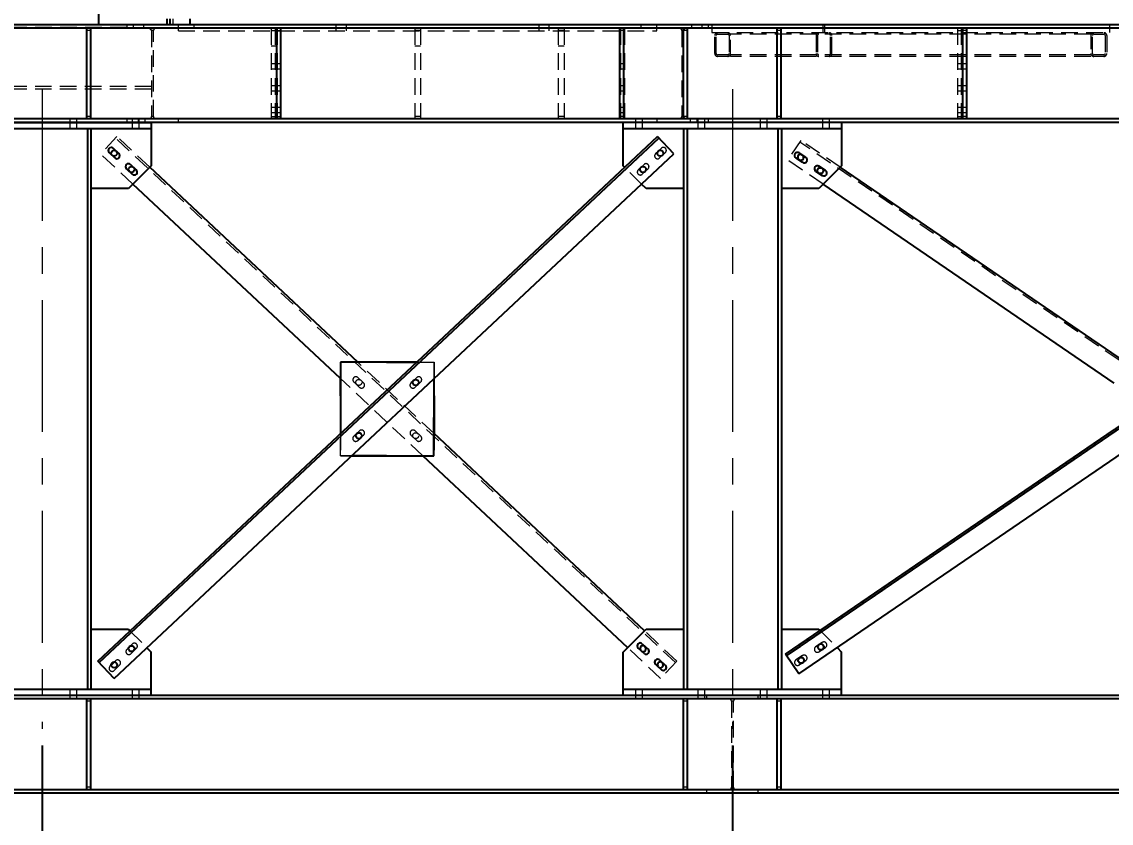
# Model space of a CAD drawing. Header units: millimetres. Extents: x 861 to 27901, y 673 to 17923.
# Drawn here: x 10047 to 12816, y 3327 to 5366 of the extents above; entities that cross this region are included whole.
import ezdxf

# ---------------------------------------------------------------- set-up
doc = ezdxf.new("R2010")
doc.units = ezdxf.units.MM
doc.header["$LTSCALE"] = 33.3
doc.linetypes.add('CENTERX2', pattern=[20.32, 12.7, -2.54, 2.54, -2.54])
doc.linetypes.add('HIDDEN', pattern=[1.905, 1.27, -0.635])
doc.layers.add('CAPA_1', color=7, linetype='Continuous')
doc.layers.add('STRUC', color=4, linetype='Continuous')
doc.styles.add('SLDTEXTSTYLE0', font='TXT', dxfattribs={"width": 0.75})
doc.dimstyles.new('SLDDIMSTYLE0', dxfattribs={"dimtxt": 66.6, "dimasz": 66.6, "dimexe": 0, "dimexo": 0.0625, "dimgap": 16.65, "dimtad": 2, "dimdec": 0, "dimlfac": 1.261261, "dimrnd": 1e-09, "dimzin": 12, "dimdsep": 46, "dimtxsty": 'SLDTEXTSTYLE0', "dimsah": 1, "dimcen": 0.09, "dimadec": 0, "dimazin": 3, "dimtfac": 1, "dimtdec": 0, "dimtofl": 0, "dimtmove": 0, "dimatfit": 3, "dimfxl": 1, "dimfrac": 2, "dimtolj": 1, "dimtzin": 12, "dimarcsym": 0})

# ---------------------------------------------------------------- blocks, each defined once
blk = doc.blocks.new('_D_1')
at = {"layer": 'CAPA_1', "transparency": 16777216}
for p, q in [((8613.6, 3525), (8613.6, 2994.6)), ((10098.7, 3525), (10098.7, 2994.6)), ((8613.6, 3027.9), (10098.7, 3027.9))]:
    blk.add_line(p, q, dxfattribs=at)
for points in [[(8613.6, 3027.9), (8680.2, 3017.7), (8680.2, 3038.1)], [(10098.7, 3027.9), (10032.1, 3038.1), (10032.1, 3017.7)]]:
    blk.add_solid(points, dxfattribs=at)
at = {"layer": 'CAPA_1', "transparency": 16777216, "insert": (9257.7, 3113.8), "char_height": 66.6, "attachment_point": 1, "style": 'SLDTEXTSTYLE0'}
blk.add_mtext('1873', dxfattribs=at)
blk = doc.blocks.new('_D_2')
at = {"layer": 'CAPA_1', "transparency": 16777216}
for p, q in [((10098.7, 3525), (10098.7, 2994.6)), ((11853.6, 3525), (11853.6, 2994.6)), ((10098.7, 3027.9), (11853.6, 3027.9))]:
    blk.add_line(p, q, dxfattribs=at)
for points in [[(10098.7, 3027.9), (10165.3, 3017.7), (10165.3, 3038.1)], [(11853.6, 3027.9), (11787, 3038.1), (11787, 3017.7)]]:
    blk.add_solid(points, dxfattribs=at)
at = {"layer": 'CAPA_1', "transparency": 16777216, "insert": (10877.7, 3113.8), "char_height": 66.6, "attachment_point": 1, "style": 'SLDTEXTSTYLE0'}
blk.add_mtext('2213', dxfattribs=at)
blk = doc.blocks.new('_D_3')
at = {"layer": 'CAPA_1', "transparency": 16777216}
for p, q in [((11853.6, 3525), (11853.6, 2994.6)), ((14073.6, 3525), (14073.6, 2994.6)), ((11853.6, 3027.9), (14073.6, 3027.9))]:
    blk.add_line(p, q, dxfattribs=at)
for points in [[(11853.6, 3027.9), (11920.2, 3017.7), (11920.2, 3038.1)], [(14073.6, 3027.9), (14007, 3038.1), (14007, 3017.7)]]:
    blk.add_solid(points, dxfattribs=at)
at = {"layer": 'CAPA_1', "transparency": 16777216, "insert": (12865.2, 3113.8), "char_height": 66.6, "attachment_point": 1, "style": 'SLDTEXTSTYLE0'}
blk.add_mtext('2800', dxfattribs=at)
blk = doc.blocks.new('_D_8')
at = {"layer": 'CAPA_1', "transparency": 16777216}
for p, q in [((6269.3, 3485.1), (6269.3, 2770.9)), ((14197.9, 3485.1), (14197.9, 2770.9)), ((6269.3, 2804.2), (14197.9, 2804.2))]:
    blk.add_line(p, q, dxfattribs=at)
for points in [[(6269.3, 2804.2), (6335.9, 2794), (6335.9, 2814.5)], [(14197.9, 2804.2), (14131.3, 2814.5), (14131.3, 2794)]]:
    blk.add_solid(points, dxfattribs=at)
at = {"layer": 'CAPA_1', "transparency": 16777216, "insert": (10110.6, 2890.1), "char_height": 66.6, "attachment_point": 1, "style": 'SLDTEXTSTYLE0'}
blk.add_mtext('10000', dxfattribs=at)
blk = doc.blocks.new('_D_12')
at = {"layer": 'CAPA_1', "transparency": 16777216}
for p, q in [((10897.4, 5841.2), (14431, 5841.2)), ((14397.7, 5841.2), (14397.7, 5358)), ((14240.2, 5358), (14431, 5358))]:
    blk.add_line(p, q, dxfattribs=at)
for points in [[(14397.7, 5841.2), (14387.4, 5774.6), (14407.9, 5774.6)], [(14397.7, 5358), (14407.9, 5424.6), (14387.4, 5424.6)]]:
    blk.add_solid(points, dxfattribs=at)
at = {"layer": 'CAPA_1', "transparency": 16777216, "insert": (14311.8, 5525.8), "char_height": 66.6, "attachment_point": 1, "rotation": 90, "style": 'SLDTEXTSTYLE0'}
blk.add_mtext('609', dxfattribs=at)
blk = doc.blocks.new('_D_13')
at = {"layer": 'CAPA_1', "transparency": 16777216}
for p, q in [((9823.2, 6912.2), (14695.3, 6912.2)), ((14662, 6912.2), (14662, 5358)), ((14240.2, 5358), (14695.3, 5358))]:
    blk.add_line(p, q, dxfattribs=at)
for points in [[(14662, 6912.2), (14651.8, 6845.6), (14672.3, 6845.6)], [(14662, 5358), (14672.3, 5424.6), (14651.8, 5424.6)]]:
    blk.add_solid(points, dxfattribs=at)
at = {"layer": 'CAPA_1', "transparency": 16777216, "insert": (14576.2, 6036.7), "char_height": 66.6, "attachment_point": 1, "rotation": 90, "style": 'SLDTEXTSTYLE0'}
blk.add_mtext('1960', dxfattribs=at)

msp = doc.modelspace()

# ---------------------------------------------------------------- linework, layer by layer
at = {"layer": 'CAPA_1', "linetype": 'CENTERX2', "lineweight": 18, "ltscale": 0.792857}
for p, q in [((10098.7, 5194.27), (10098.7, 3567.32)), ((11853.64, 5194.27), (11853.64, 3567.33))]:
    msp.add_line(p, q, dxfattribs=at)
at = {"layer": 'STRUC', "linetype": 'HIDDEN', "lineweight": 18}
for p, q in [((10431.52, 5754), (10431.52, 5357.98)), ((10313.84, 5351.34), (8964.36, 5351.34)), ((10313.84, 5357.98), (10313.84, 5349.12)), ((10330.33, 5357.98), (10330.33, 5349.12)), ((10357.29, 5349.12), (10357.29, 5357.98)), ((10376.87, 5343.08), (10370.83, 5349.12)), ((10445.14, 5342.88), (10445.14, 5357.98)), ((10445.14, 5350.43), (10485.42, 5350.43)), ((10485.42, 5350.43), (10485.42, 5357.98)), ((10680.93, 5349.12), (10680.93, 5118.34)), ((10681.15, 5349.12), (10681.15, 5118.34)), ((10691, 5349.12), (10691, 5118.34)), ((10696.26, 5349.12), (10696.26, 5118.34)), ((10845.69, 5357.98), (10845.69, 5342.88)), ((10872.65, 5342.88), (10872.65, 5357.98)), ((11045.87, 5349.12), (11045.87, 5118.34)), ((11060.97, 5349.12), (11060.97, 5118.34)), ((11361.05, 5357.98), (11361.05, 5342.88)), ((11388, 5342.88), (11388, 5357.98)), ((11410.58, 5349.12), (11410.58, 5118.34)), ((11425.69, 5349.12), (11425.69, 5118.34)), ((11568.93, 5349.12), (11568.93, 5118.34)), ((11579, 5349.12), (11579, 5118.34)), ((11621.42, 5350.43), (11621.42, 5357.98)), ((11621.42, 5350.43), (11661.7, 5350.43)), ((11661.7, 5342.88), (11661.7, 5357.98)), ((11749.55, 5357.98), (11749.55, 5349.12)), ((11776.5, 5349.12), (11776.5, 5357.98)), ((11793, 5349.12), (11793, 5357.98)), ((11800.93, 5357.98), (11800.93, 5337.85)), ((12083.18, 5357.98), (12083.18, 5337.85)), ((12087.15, 5357.98), (12087.15, 5337.85)), ((12425.22, 5349.12), (12425.22, 5118.34)), ((12435.29, 5349.12), (12435.29, 5118.34)), ((12812.14, 5357.98), (12812.14, 5337.85)), ((10222.37, 5343.08), (10212.3, 5343.08)), ((10382.11, 5343.08), (10376.87, 5343.08)), ((10376.87, 5343.08), (10376.87, 5124.38)), ((10382.11, 5124.38), (10382.11, 5343.08)), ((10445.14, 5342.88), (11661.7, 5342.88)), ((10680.93, 5343.08), (10705.28, 5343.08)), ((11060.97, 5343.08), (11045.87, 5343.08)), ((11425.69, 5343.08), (11410.58, 5343.08)), ((11579, 5343.08), (11567.35, 5343.08)), ((11739.45, 5343.08), (11724.73, 5343.08)), ((11724.73, 5343.08), (11724.73, 5124.38)), ((11729.97, 5124.38), (11729.97, 5343.08)), ((11800.93, 5337.85), (12812.14, 5337.85)), ((11808.54, 5284.68), (11808.54, 5330.6)), ((11812.16, 5284.68), (11812.16, 5330.6)), ((11815.79, 5334.22), (11841.57, 5334.22)), ((11845.19, 5330.6), (11845.19, 5284.68)), ((11848.82, 5277.43), (11848.82, 5337.85)), ((12764.74, 5334.22), (11848.82, 5334.22)), ((11977.3, 5343.08), (11967.23, 5343.08)), ((12066.22, 5330.6), (12066.22, 5284.68)), ((12069.84, 5330.6), (12069.84, 5284.68)), ((12102.87, 5284.68), (12102.87, 5330.6)), ((12106.49, 5284.68), (12106.49, 5330.6)), ((12425.22, 5343.08), (12435.29, 5343.08)), ((12449.56, 5343.08), (12439.49, 5343.08)), ((12764.74, 5337.85), (12764.74, 5277.43)), ((12768.37, 5284.68), (12768.37, 5330.6)), ((12771.99, 5334.22), (12797.77, 5334.22)), ((12801.4, 5330.6), (12801.4, 5284.68)), ((12805.02, 5330.6), (12805.02, 5284.68)), ((10696.26, 5303.24), (10681.15, 5303.24)), ((11060.97, 5303.24), (11045.87, 5303.24)), ((11425.69, 5303.24), (11410.58, 5303.24)), ((11841.57, 5281.05), (11815.79, 5281.05)), ((11841.57, 5277.43), (11815.79, 5277.43)), ((12764.74, 5281.05), (11848.82, 5281.05)), ((12764.74, 5277.43), (11848.82, 5277.43)), ((12797.77, 5281.05), (12771.99, 5281.05)), ((12797.77, 5277.43), (12771.99, 5277.43)), ((10691, 5258.37), (10680.93, 5258.37)), ((10680.93, 5245.78), (10691, 5245.78)), ((10705.28, 5258.37), (10695.21, 5258.37)), ((10695.21, 5245.78), (10705.28, 5245.78)), ((11579, 5258.37), (11567.35, 5258.37)), ((11567.35, 5245.78), (11579, 5245.78)), ((12435.29, 5258.37), (12425.22, 5258.37)), ((12425.22, 5245.78), (12435.29, 5245.78)), ((12449.56, 5258.37), (12439.49, 5258.37)), ((12439.49, 5245.78), (12449.56, 5245.78)), ((10376.87, 5200.7), (8886.73, 5200.7)), ((10376.87, 5194.06), (8886.73, 5194.06)), ((10691, 5202.87), (10680.93, 5202.87)), ((10680.93, 5190.28), (10691, 5190.28)), ((10705.28, 5202.87), (10695.21, 5202.87)), ((10695.21, 5190.28), (10705.28, 5190.28)), ((11579, 5202.87), (11567.35, 5202.87)), ((11567.35, 5190.28), (11579, 5190.28)), ((12435.29, 5202.87), (12425.22, 5202.87)), ((12425.22, 5190.28), (12435.29, 5190.28)), ((12449.56, 5202.87), (12439.49, 5202.87)), ((12439.49, 5190.28), (12449.56, 5190.28)), ((10222.37, 5124.38), (10212.3, 5124.38)), ((10382.11, 5124.38), (10376.87, 5124.38)), ((10691, 5147.37), (10680.93, 5147.37)), ((10680.93, 5134.78), (10691, 5134.78)), ((10680.93, 5124.38), (10705.28, 5124.38)), ((10705.28, 5147.37), (10695.21, 5147.37)), ((10695.21, 5134.78), (10705.28, 5134.78)), ((11060.97, 5124.38), (11045.87, 5124.38)), ((11425.69, 5124.38), (11410.58, 5124.38)), ((11579, 5147.37), (11567.35, 5147.37)), ((11567.35, 5134.78), (11579, 5134.78)), ((11579, 5124.38), (11567.35, 5124.38)), ((11739.45, 5124.38), (11724.73, 5124.38)), ((11977.3, 5124.38), (11967.23, 5124.38)), ((12435.29, 5147.37), (12425.22, 5147.37)), ((12425.22, 5134.78), (12435.29, 5134.78)), ((12425.22, 5124.38), (12435.29, 5124.38)), ((12449.56, 5147.37), (12439.49, 5147.37)), ((12439.49, 5134.78), (12449.56, 5134.78)), ((12449.56, 5124.38), (12439.49, 5124.38)), ((10169.17, 5118.34), (10169.17, 5109.47)), ((10169.17, 5109.47), (10169.17, 5094.37)), ((10186.79, 5109.47), (10186.79, 5118.34)), ((10186.79, 5094.37), (10186.79, 5109.47)), ((10313.84, 5118.34), (10313.84, 5109.47)), ((10327.74, 5118.34), (10327.74, 5109.47)), ((10327.74, 5109.47), (10327.74, 5094.37)), ((10342.93, 5118.34), (10342.93, 5109.47)), ((10345.36, 5109.47), (10345.36, 5118.34)), ((10345.36, 5094.37), (10345.36, 5109.47)), ((10360.55, 5109.47), (10360.55, 5118.34)), ((10445.14, 5109.47), (10445.14, 5118.34)), ((11606.97, 5118.34), (11606.97, 5109.47)), ((11606.97, 5109.47), (11606.97, 5094.37)), ((11624.59, 5109.47), (11624.59, 5118.34)), ((11624.59, 5094.37), (11624.59, 5109.47)), ((11661.7, 5118.34), (11661.7, 5109.47)), ((11746.29, 5118.34), (11746.29, 5109.47)), ((11763.91, 5109.47), (11763.91, 5118.34)), ((11765.54, 5118.34), (11765.54, 5109.47)), ((11765.54, 5109.47), (11765.54, 5094.37)), ((11783.16, 5109.47), (11783.16, 5118.34)), ((11783.16, 5094.37), (11783.16, 5109.47)), ((11793, 5109.47), (11793, 5118.34)), ((11924.11, 5118.34), (11924.11, 5109.47)), ((11924.11, 5109.47), (11924.11, 5094.37)), ((11941.73, 5109.47), (11941.73, 5118.34)), ((11941.73, 5094.37), (11941.73, 5109.47)), ((12082.68, 5118.34), (12082.68, 5109.47)), ((12082.68, 5109.47), (12082.68, 5094.37)), ((12100.3, 5109.47), (12100.3, 5118.34)), ((12100.3, 5094.37), (12100.3, 5109.47)), ((10289.05, 5073.54), (10247.73, 5029.46)), ((11708.58, 3735.96), (10285.6, 5069.86)), ((10372.39, 4995.41), (10289.05, 5073.54)), ((11672.85, 5043.95), (11658.16, 5030.18)), ((11991.26, 3753.2), (13902.52, 5059.72)), ((12027.59, 5063.87), (11993.5, 5014)), ((13936.01, 3753.21), (12024.75, 5059.72)), ((12127.49, 4995.58), (12027.59, 5063.87)), ((10329.64, 4952.67), (10247.73, 5029.46)), ((11668.49, 5019.16), (11683.18, 5032.93)), ((12084.02, 4952.12), (11993.5, 5014)), ((12022.51, 3707.49), (13933.77, 5014)), ((11622.69, 4952.68), (11579.94, 4995.42)), ((11628.77, 5002.64), (11614.08, 4988.86)), ((11624.41, 4977.84), (11639.1, 4991.62)), ((10857.16, 4499.39), (10974.33, 4499.49)), ((10857.2, 4458.14), (10857.16, 4499.39)), ((11095.01, 4318.03), (10901.37, 4499.55)), ((11095.17, 4499.38), (11050.82, 4499.42)), ((11050.97, 4499.55), (11095.02, 4499.59)), ((11095.02, 4499.59), (11095.09, 4414.14)), ((11095.13, 4458.15), (11095.17, 4499.38)), ((10901.32, 4460.58), (10916.06, 4446.85)), ((11051.01, 4460.57), (11045.13, 4455.1)), ((11066.92, 4261.55), (10857.28, 4458.07)), ((10905.77, 4435.8), (10891.03, 4449.52)), ((11042, 4452.18), (11036.27, 4446.85)), ((11046.57, 4435.8), (11061.31, 4449.52)), ((10857.37, 4261.53), (10857.24, 4414.14)), ((10905.6, 4325.2), (10890.86, 4311.48)), ((11046.74, 4325.21), (11061.48, 4311.48)), ((10857.15, 4317.87), (10857.11, 4261.73)), ((10901.15, 4300.43), (10907.05, 4305.92)), ((10910.5, 4309.14), (10915.89, 4314.15)), ((11051.18, 4300.43), (11036.44, 4314.15)), ((11095.18, 4317.87), (11095.23, 4261.73)), ((10857.11, 4261.73), (10885.57, 4261.71)), ((10885.41, 4261.55), (10857.37, 4261.53)), ((11095.23, 4261.73), (10974.33, 4261.63)), ((10322.18, 3816.39), (10364.92, 3773.64)), ((11712.03, 3739.63), (11630.15, 3816.39)), ((11988.42, 3757.36), (12076.16, 3817.34)), ((12076.17, 3817.34), (12119.64, 3773.87)), ((10319.18, 3774.13), (10314.05, 3769.01)), ((10328.07, 3783.02), (10323.2, 3778.15)), ((10324.73, 3758.33), (10338.75, 3772.34)), ((11670.71, 3695.56), (11587.41, 3773.64)), ((12081.86, 3787.03), (12065.1, 3775.86)), ((12073.47, 3763.29), (12090.23, 3774.46)), ((10285.35, 3740.3), (10282.46, 3737.42)), ((11712.03, 3739.63), (11670.71, 3695.56)), ((12022.51, 3707.49), (11988.42, 3757.36)), ((12031.58, 3753.54), (12014.82, 3742.37)), ((12034.74, 3737.49), (12039.95, 3740.97)), ((10274.52, 3729.47), (10271.33, 3726.29)), ((10282.01, 3715.61), (10296.03, 3729.62)), ((12023.19, 3729.8), (12029.42, 3733.95)), ((10169.17, 3667.22), (10169.17, 3652.12)), ((10186.79, 3652.12), (10186.79, 3667.22)), ((10327.74, 3667.22), (10327.74, 3652.12)), ((10345.36, 3652.12), (10345.36, 3667.22)), ((11606.97, 3667.23), (11606.97, 3652.12)), ((11624.59, 3652.12), (11624.59, 3667.23)), ((11765.54, 3667.23), (11765.54, 3652.12)), ((11783.16, 3652.12), (11783.16, 3667.23)), ((11924.11, 3667.23), (11924.11, 3652.12)), ((11941.73, 3652.12), (11941.73, 3667.23)), ((12082.68, 3667.23), (12082.68, 3652.12)), ((12100.3, 3652.12), (12100.3, 3667.23)), ((10169.17, 3652.12), (10169.17, 3643.26)), ((10186.79, 3643.26), (10186.79, 3652.12)), ((10222.42, 3637.22), (10212.35, 3637.22)), ((10327.74, 3652.12), (10327.74, 3643.26)), ((10345.36, 3643.26), (10345.36, 3652.12)), ((11606.97, 3652.12), (11606.97, 3643.26)), ((11624.59, 3643.26), (11624.59, 3652.12)), ((11739.47, 3637.22), (11729.4, 3637.22)), ((11765.54, 3652.12), (11765.54, 3643.26)), ((11783.16, 3643.26), (11783.16, 3652.12)), ((11787.98, 3652.12), (11787.98, 3643.26)), ((11856.25, 3637.22), (11851.02, 3637.22)), ((11851.02, 3637.22), (11851.02, 3418.51)), ((11856.25, 3418.51), (11856.25, 3637.22)), ((11919.29, 3643.26), (11919.29, 3652.12)), ((11924.11, 3652.12), (11924.11, 3643.26)), ((11941.73, 3643.26), (11941.73, 3652.12)), ((11977.33, 3637.22), (11967.26, 3637.22)), ((12082.68, 3652.12), (12082.68, 3643.26)), ((12100.3, 3643.26), (12100.3, 3652.12)), ((10222.42, 3418.51), (10212.35, 3418.51)), ((11739.47, 3418.51), (11729.4, 3418.51)), ((11787.98, 3412.47), (11787.98, 3403.61)), ((11856.25, 3418.51), (11851.02, 3418.51)), ((11919.29, 3403.61), (11919.29, 3412.47)), ((11977.33, 3418.51), (11967.26, 3418.51))]:
    msp.add_line(p, q, dxfattribs=at)
at = {"layer": 'STRUC', "linetype": 'Continuous', "lineweight": 25}
for p, q in [((10242.48, 5438.54), (10242.48, 5357.98)), ((10416.42, 5357.98), (10416.42, 5373.09)), ((10423.97, 5357.98), (10423.97, 5373.09)), ((10474.32, 5373.09), (10474.32, 5357.98)), ((14197.89, 5349.12), (6268.53, 5349.12)), ((14197.89, 5357.98), (6269.29, 5357.98)), ((10212.3, 5118.34), (10212.3, 5349.12)), ((10222.37, 5118.34), (10222.37, 5349.12)), ((10695.21, 5118.34), (10695.21, 5349.12)), ((10705.28, 5118.34), (10705.28, 5349.12)), ((11567.35, 5118.34), (11567.35, 5349.12)), ((11577.42, 5118.34), (11577.42, 5349.12)), ((11729.38, 5118.34), (11729.38, 5349.12)), ((11739.45, 5118.34), (11739.45, 5349.12)), ((11967.23, 5118.34), (11967.23, 5349.12)), ((11977.3, 5118.34), (11977.3, 5349.12)), ((12439.49, 5118.34), (12439.49, 5349.12)), ((12449.56, 5118.34), (12449.56, 5349.12)), ((14197.89, 5118.34), (6268.53, 5118.34)), ((14197.89, 5109.47), (6269.32, 5109.47)), ((9821.2, 5109.47), (10376.2, 5109.47)), ((10376.2, 5109.47), (10376.2, 4999.22)), ((11576.14, 4999.23), (11576.14, 5109.47)), ((12131.14, 5109.47), (12131.14, 4999.23)), ((9821.2, 5094.37), (10376.2, 5094.37)), ((10214.09, 5094.37), (10214.09, 3667.22)), ((10222.95, 5094.37), (10222.95, 3667.22)), ((10240.3, 3739.64), (11663.28, 5073.54)), ((10243.75, 3735.96), (11666.73, 5069.87)), ((11576.14, 5094.37), (12131.14, 5094.37)), ((11704.6, 5029.46), (11663.28, 5073.54)), ((11729.38, 5094.37), (11729.38, 3667.23)), ((11738.24, 5094.37), (11738.24, 3667.23)), ((11969.03, 5094.37), (11969.03, 3667.23)), ((11977.89, 5094.37), (11977.89, 3667.23)), ((10294.06, 5030.29), (10279.6, 5043.84)), ((11988.52, 3757.46), (13900.21, 5063.34)), ((11991.36, 3753.3), (13903.05, 5059.18)), ((10269.27, 5032.82), (10283.73, 5019.27)), ((10281.62, 3695.56), (11704.6, 5029.46)), ((12014.82, 5019.22), (12031.58, 5008.06)), ((12022.6, 3707.57), (13934.29, 5013.45)), ((12039.95, 5020.63), (12023.19, 5031.79)), ((10313.35, 4991.5), (10327.81, 4977.95)), ((10376.2, 4999.22), (10318.09, 4941.12)), ((10338.14, 4988.97), (10323.68, 5002.52)), ((10901.37, 4499.55), (10372.39, 4995.41)), ((11579.94, 4995.42), (11576.14, 4999.23)), ((12065.1, 4985.73), (12081.86, 4974.57)), ((12131.14, 4999.23), (12073.03, 4941.13)), ((12090.23, 4987.14), (12073.47, 4998.3)), ((12852.74, 4499.82), (12127.49, 4995.58)), ((10318.09, 4941.12), (10222.95, 4941.12)), ((10857.28, 4458.07), (10329.64, 4952.67)), ((11634.24, 4941.13), (11622.69, 4952.68)), ((11729.38, 4941.13), (11634.24, 4941.13)), ((12073.03, 4941.13), (11977.89, 4941.13)), ((12824.17, 4446.16), (12084.02, 4952.12)), ((10857.31, 4499.59), (10857.15, 4317.87)), ((11050.82, 4499.42), (10857.31, 4499.59)), ((10974.33, 4499.49), (11050.97, 4499.55)), ((10857.24, 4414.14), (10857.2, 4458.14)), ((11045.13, 4455.1), (11042, 4452.18)), ((11094.96, 4261.52), (11095.13, 4458.15)), ((11095.09, 4414.14), (11095.18, 4317.87)), ((12076.16, 3817.34), (12824.47, 4328.87)), ((10907.05, 4305.92), (10910.5, 4309.14)), ((11630.15, 3816.39), (11095.01, 4318.03)), ((10974.33, 4261.63), (10885.41, 4261.55)), ((10885.57, 4261.71), (11094.96, 4261.52)), ((11587.41, 3773.64), (11066.92, 4261.55)), ((10222.95, 3820.47), (10318.09, 3820.47)), ((10318.09, 3820.47), (10322.18, 3816.39)), ((11576.14, 3762.37), (11634.24, 3820.47)), ((11634.24, 3820.47), (11729.38, 3820.47)), ((11977.89, 3820.47), (12073.03, 3820.47)), ((12073.03, 3820.47), (12076.17, 3817.34)), ((10323.2, 3778.15), (10319.18, 3774.13)), ((10364.92, 3773.64), (10376.2, 3762.37)), ((11628.77, 3758.96), (11614.08, 3772.74)), ((11624.41, 3783.75), (11639.1, 3769.98)), ((12119.64, 3773.87), (12131.14, 3762.37)), ((10281.62, 3695.56), (10240.3, 3739.64)), ((10376.2, 3652.12), (10376.2, 3762.37)), ((11576.14, 3652.12), (11576.14, 3762.37)), ((11668.49, 3742.44), (11683.18, 3728.66)), ((12022.6, 3707.57), (11988.52, 3757.46)), ((12131.14, 3652.12), (12131.14, 3762.37)), ((10282.46, 3737.42), (10274.52, 3729.47)), ((11672.85, 3717.64), (11658.16, 3731.42)), ((12029.42, 3733.95), (12034.74, 3737.49)), ((10376.2, 3667.22), (9821.2, 3667.22)), ((12131.14, 3667.23), (11576.14, 3667.23)), ((14197.89, 3652.12), (6269.32, 3652.12)), ((14197.89, 3643.26), (6269.32, 3643.26)), ((10212.35, 3412.47), (10212.35, 3643.26)), ((10222.42, 3412.47), (10222.42, 3643.26)), ((12131.14, 3652.12), (11576.14, 3652.12)), ((11729.4, 3412.47), (11729.4, 3643.26)), ((11739.47, 3412.47), (11739.47, 3643.26)), ((11967.26, 3412.47), (11967.26, 3643.26)), ((11977.33, 3412.47), (11977.33, 3643.26)), ((14082.93, 3412.47), (6384.28, 3412.47)), ((14082.93, 3403.61), (6384.28, 3403.61))]:
    msp.add_line(p, q, dxfattribs=at)
at = {"layer": 'STRUC', "linetype": 'HIDDEN', "lineweight": 18, "flags": 128}
for points in [[(11619.55, 3767.61), (11620.06, 3766.79), (11621.03, 3765.68)], [(11621.03, 3765.68), (11622.21, 3764.78), (11623.05, 3764.32)], [(11663.63, 3726.29), (11664.13, 3725.48), (11665.11, 3724.36)], [(11665.11, 3724.36), (11666.28, 3723.46), (11667.13, 3723.01)]]:
    msp.add_lwpolyline(points, dxfattribs=at)
at = {"layer": 'STRUC', "linetype": 'Continuous', "lineweight": 25}
for centre in [(10282, 5031.24), (11670.33, 5031.24), (10326.08, 4989.92), (11626.25, 4989.93), (12076.97, 4986.9), (11048.5, 4448.34), (10903.89, 4312.78), (10326.14, 3771.19), (12078.17, 3775.5), (12028.28, 3741.42), (10282.06, 3729.87)]:
    msp.add_circle(centre, 7.55, dxfattribs=at)
at = {"layer": 'STRUC', "linetype": 'HIDDEN', "lineweight": 18}
for centre in [(10903.83, 4448.34), (11048.44, 4312.78)]:
    msp.add_circle(centre, 7.55, dxfattribs=at)
for centre, radius, start, end in [((10370.83, 5343.08), 6.04, 0, 90), ((10388.15, 5343.08), 6.04, 90, 180), ((11718.69, 5343.08), 6.04, 0, 90), ((11736.01, 5343.08), 6.04, 90, 180), ((11815.79, 5330.6), 7.25, 90, 180), ((11815.79, 5330.6), 3.62, 90, 180), ((11841.57, 5330.6), 7.25, 0, 90), ((11841.57, 5330.6), 3.62, 0, 90), ((12073.47, 5330.6), 7.25, 90, 180), ((12073.47, 5330.6), 3.62, 90, 180), ((12099.24, 5330.6), 7.25, 0, 90), ((12099.24, 5330.6), 3.62, 0, 90), ((12771.99, 5330.6), 7.25, 90, 180), ((12771.99, 5330.6), 3.62, 90, 180), ((12797.77, 5330.6), 7.25, 0, 90), ((12797.77, 5330.6), 3.62, 0, 90), ((11815.79, 5284.68), 7.25, 180, 270), ((11815.79, 5284.68), 3.62, 180, 270), ((11841.57, 5284.68), 7.25, 270, 0), ((11841.57, 5284.68), 3.62, 270, 0), ((12073.47, 5284.68), 7.25, 180, 270), ((12073.47, 5284.68), 3.62, 180, 270), ((12099.24, 5284.68), 7.25, 270, 0), ((12099.24, 5284.68), 3.62, 270, 0), ((12771.99, 5284.68), 7.25, 180, 270), ((12771.99, 5284.68), 3.62, 180, 270), ((12797.77, 5284.68), 3.62, 270, 0), ((12797.77, 5284.68), 7.25, 270, 0), ((10370.83, 5124.38), 6.04, 270, 0), ((10388.15, 5124.38), 6.04, 180, 270), ((11718.69, 5124.38), 6.04, 270, 0), ((11736.01, 5124.38), 6.04, 180, 270), ((11678.01, 5038.44), 7.55, 313.14937, 133.14937), ((11663.32, 5024.67), 7.55, 133.14937, 313.14937), ((12027.09, 5021), 7.55, 30.94072, 81.73139), ((11619.24, 4983.35), 7.55, 133.14937, 313.14937), ((11633.94, 4997.13), 7.55, 313.14937, 133.14937), ((10896.17, 4455.05), 7.55, 47.04937, 227.04937), ((11056.16, 4455.05), 7.55, 312.95063, 132.95063), ((10910.91, 4441.33), 7.55, 227.04937, 47.04937), ((11041.42, 4441.32), 7.55, 132.95063, 312.95063), ((10910.74, 4319.68), 7.55, 312.95063, 132.95063), ((11041.59, 4319.68), 7.55, 47.04937, 227.04937), ((10896, 4305.95), 7.55, 132.95063, 312.95063), ((11056.33, 4305.96), 7.55, 227.04937, 47.04937), ((10319.39, 3763.67), 7.55, 135, 315), ((10333.41, 3777.68), 7.55, 315, 135), ((12069.29, 3769.58), 7.55, 123.66394, 303.66394), ((12078.07, 3775.42), 7.55, 123.66394, 304.35602), ((12086.05, 3780.74), 7.55, 303.66394, 123.66394), ((10290.69, 3734.96), 7.55, 315, 135), ((12019, 3736.09), 7.55, 123.66394, 303.66394), ((12028.19, 3741.33), 7.55, 132.11312, 329.05929), ((12035.76, 3747.25), 7.55, 303.66394, 123.66394), ((10276.67, 3720.95), 7.55, 135, 315), ((11844.97, 3637.22), 6.04, 0, 90), ((11862.29, 3637.22), 6.04, 90, 180), ((11844.97, 3418.51), 6.04, 270, 360), ((11862.29, 3418.51), 6.04, 180, 270)]:
    msp.add_arc(centre, radius, start, end, dxfattribs=at)
at = {"layer": 'STRUC', "linetype": 'Continuous', "lineweight": 25}
for centre, start, end in [((10274.43, 5038.33), 46.85063, 226.85063), ((10288.9, 5024.78), 226.85063, 46.85063), ((12019, 5025.51), 56.33606, 236.33606), ((12027.09, 5021), 81.73139, 30.94073), ((12035.76, 5014.35), 236.33606, 56.33606), ((10318.51, 4997.01), 46.85063, 226.85063), ((10332.97, 4983.46), 226.85063, 46.85063), ((12069.29, 4992.02), 56.33606, 236.33606), ((12086.05, 4980.86), 236.33606, 56.33606), ((11619.24, 3778.24), 46.85063, 226.85063), ((11626.2, 3771.19), 245.38365, 208.31761), ((11633.94, 3764.47), 226.85063, 46.85063), ((12078.07, 3775.42), 304.35602, 123.66394), ((11663.32, 3736.93), 46.85063, 226.85063), ((12028.19, 3741.33), 329.05928, 132.11312), ((11670.27, 3729.87), 245.38365, 208.31761), ((11678.01, 3723.15), 226.85063, 46.85063)]:
    msp.add_arc(centre, 7.55, start, end, dxfattribs=at)

# ---------------------------------------------------------------- dimensions: what is measured, and where the dimension line sits
at = {"layer": 'CAPA_1'}
for base, p1, picture, middle in [((14662.02, 5357.98), (9780.88, 6912.25), '_D_13', (14662.02, 6135.11)), ((14397.69, 5357.98), (10855.14, 5841.2), '_D_12', (14397.69, 5599.59))]:
    dim = msp.add_linear_dim(base=base, p1=p1, p2=(14197.89, 5357.98), angle=90, dimstyle='SLDDIMSTYLE0', dxfattribs=at)
    dim.commit()
    dim.dimension.update_dxf_attribs({"geometry": picture, "text_midpoint": middle, "dimtype": 160})
for base, p1, p2, picture, middle in [((10098.7, 3027.9), (8613.57, 3567.32), (10098.7, 3567.32), '_D_1', (9356.14, 3027.9)), ((11853.64, 3027.9), (10098.7, 3567.32), (11853.64, 3567.33), '_D_2', (10976.17, 3027.9)), ((14073.64, 3027.9), (11853.64, 3567.33), (14073.64, 3567.33), '_D_3', (12963.64, 3027.9)), ((14197.89, 2804.21), (6269.32, 3527.44), (14197.89, 3527.44), '_D_8', (10233.6, 2804.21))]:
    dim = msp.add_linear_dim(base=base, p1=p1, p2=p2, dimstyle='SLDDIMSTYLE0', dxfattribs=at)
    dim.commit()
    dim.dimension.update_dxf_attribs({"geometry": picture, "text_midpoint": middle, "dimtype": 160})

doc.saveas('drawing.dxf')
